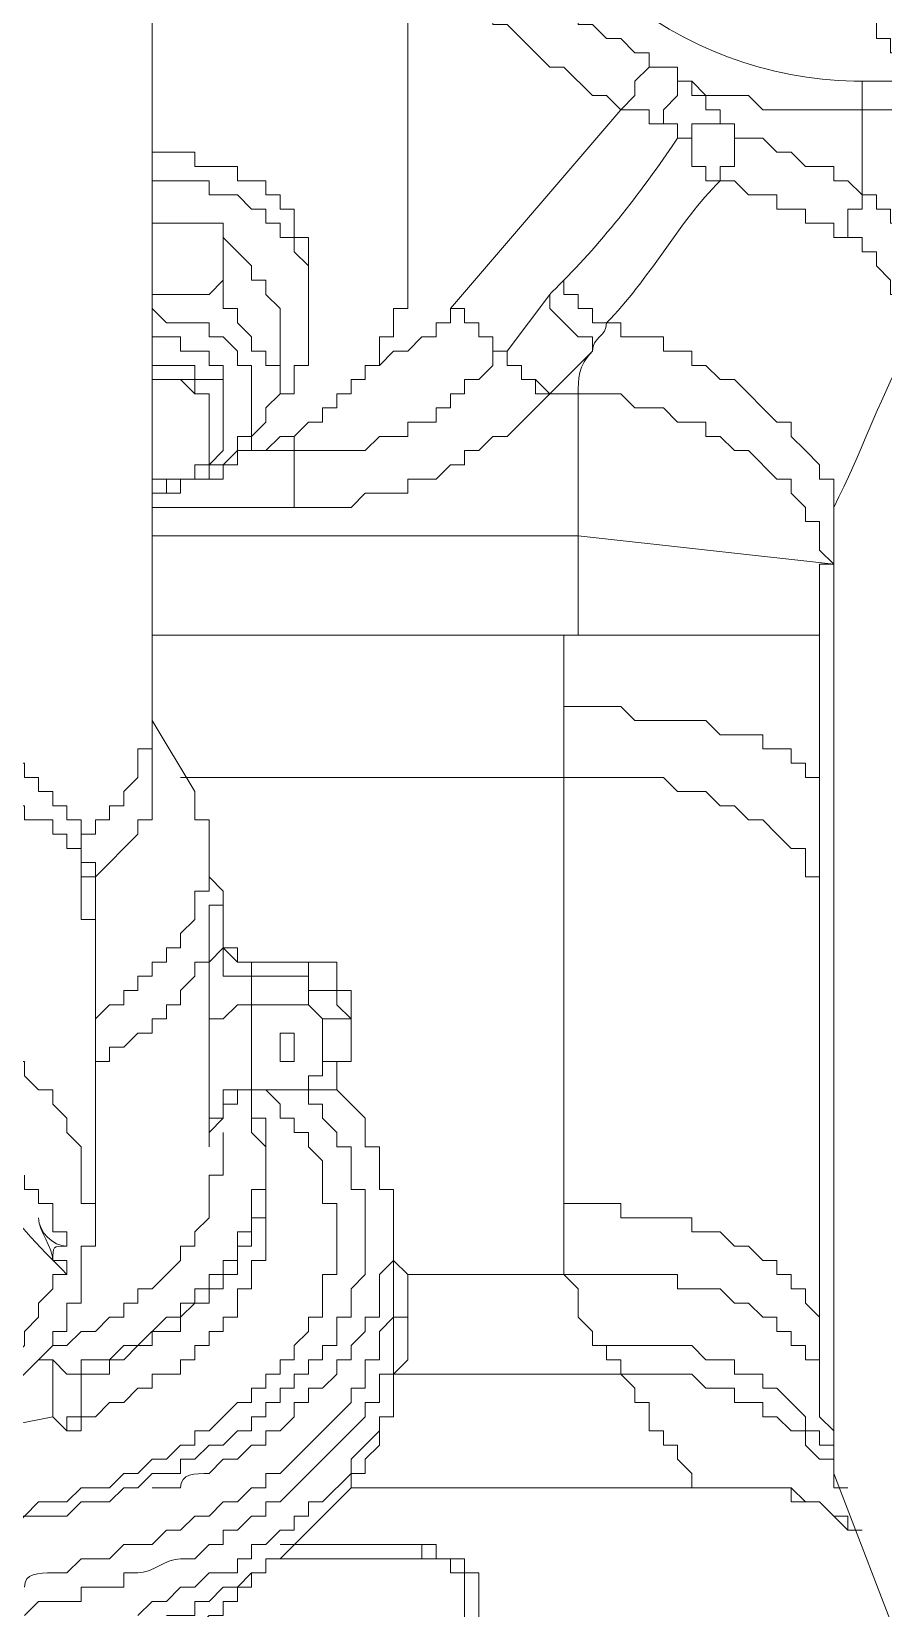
# Model space of a CAD drawing. Header units: millimetres. Extents: x 25083 to 52777, y 24772 to 45779.
# Drawn here: x 49672.56 to 49694.84, y 36194.12 to 36235.34 of the extents above; entities that cross this region are included whole.
import ezdxf

# ---------------------------------------------------------------- set-up
doc = ezdxf.new("R2010")
doc.units = ezdxf.units.MM

# ---------------------------------------------------------------- blocks, each defined once
blk = doc.blocks.new('zw$D2F4')
at = {"color": 7, "lineweight": 5}
for points in [[(792.48, 365.789), (792.48, 349.077)], [(793.223, 360.59), (793.223, 359.847), (793.594, 359.476), (793.594, 358.733), (793.966, 358.733), (793.966, 358.361), (794.337, 357.99), (794.337, 357.619), (796.194, 355.762), (796.565, 355.391), (796.936, 355.391), (796.936, 355.019), (797.308, 355.019), (797.679, 354.648), (798.05, 354.648), (798.422, 354.276), (798.793, 354.276)], [(785.796, 359.104), (785.796, 336.823)], [(798.05, 352.791), (797.679, 353.162), (797.308, 353.162), (796.565, 353.905), (796.194, 353.905), (795.08, 355.019), (794.708, 355.019), (794.708, 355.391), (793.223, 356.876), (793.223, 357.247), (792.851, 357.619), (792.851, 357.99), (792.48, 358.361), (792.48, 358.733)], [(804.364, 356.133), (804.364, 355.391), (804.735, 355.391), (804.735, 354.648), (805.106, 354.648), (805.106, 354.276), (805.478, 354.276), (805.849, 354.276), (805.849, 353.905), (807.334, 353.905), (807.706, 353.534), (808.82, 353.534)], [(798.793, 354.276), (798.793, 353.905), (798.422, 353.534), (798.422, 353.162), (798.05, 352.791)], [(798.793, 354.276), (798.793, 353.905), (799.536, 353.905), (799.536, 353.534), (799.907, 353.534)], [(799.907, 353.534), (799.536, 353.534), (799.536, 353.162), (799.165, 352.791), (799.165, 352.42)], [(799.907, 353.534), (799.907, 353.162), (800.279, 353.162), (800.279, 352.791), (800.65, 352.791), (800.65, 352.42)], [(799.907, 353.534), (800.279, 353.162), (801.393, 353.162), (801.764, 352.791), (804.364, 352.791)], [(804.364, 350.563), (804.364, 353.534)], [(812.533, 353.534), (804.364, 353.534)], [(793.594, 347.592), (798.05, 352.791)], [(799.165, 352.42), (798.793, 352.42), (798.793, 352.791), (798.05, 352.791)], [(804.364, 352.791), (811.419, 352.791)], [(799.536, 352.048), (799.536, 352.42), (799.165, 352.42)], [(800.65, 352.42), (799.907, 352.42), (799.907, 352.048), (799.536, 352.048)], [(800.65, 350.934), (800.279, 350.934), (800.279, 351.306), (799.907, 351.306), (799.907, 352.048), (799.536, 352.048)], [(800.65, 352.42), (801.021, 352.42), (801.021, 352.048)], [(801.021, 352.048), (801.021, 351.306), (800.65, 351.306), (800.65, 350.934)], [(801.021, 352.048), (801.764, 352.048), (802.135, 351.677), (802.507, 351.677), (802.878, 351.306), (803.621, 351.306), (803.621, 350.934), (803.992, 350.934), (804.364, 350.563)], [(785.796, 351.677), (786.91, 351.677), (786.91, 351.306), (788.024, 351.306), (788.024, 350.934), (788.767, 350.934), (788.767, 350.563), (789.138, 350.563), (789.138, 350.192), (789.509, 350.192), (789.509, 349.449), (789.881, 349.449), (789.881, 347.963)], [(785.796, 350.934), (787.281, 350.934), (787.281, 350.563), (788.024, 350.563), (788.395, 350.192), (788.767, 350.192), (788.767, 349.82), (789.138, 349.82), (789.138, 349.449), (789.509, 349.449), (789.509, 349.077), (789.881, 348.706), (789.881, 347.592)], [(803.992, 349.449), (803.621, 349.449), (803.621, 349.82), (802.878, 349.82), (802.878, 350.192), (802.135, 350.192), (802.135, 350.563), (801.393, 350.563), (801.021, 350.934), (800.65, 350.934)], [(804.364, 350.563), (804.364, 350.192), (803.992, 350.192), (803.992, 349.449)], [(804.364, 350.563), (804.735, 350.563), (804.735, 350.192), (805.106, 350.192), (805.106, 349.82), (805.478, 349.82), (805.478, 349.449), (805.849, 349.449), (805.849, 348.706), (806.22, 348.706), (806.22, 348.335), (806.22, 347.592), (806.592, 347.592), (806.592, 346.849)], [(787.652, 349.82), (785.796, 349.82)], [(787.652, 349.82), (787.652, 348.335)], [(789.138, 347.221), (789.138, 347.592), (788.767, 347.963), (788.767, 348.335), (788.395, 348.335), (788.395, 348.706), (787.652, 349.449), (787.652, 349.82)], [(805.478, 346.478), (805.478, 347.963), (805.106, 347.963), (805.106, 348.335), (804.735, 348.706), (804.735, 349.077), (804.364, 349.077), (804.364, 349.449), (803.992, 349.449)], [(792.48, 349.077), (792.48, 347.592), (792.109, 347.592), (792.109, 346.849), (791.737, 346.849), (791.737, 346.107), (791.366, 346.107), (791.366, 345.735), (790.995, 345.735), (790.995, 345.364), (790.623, 345.364), (790.623, 344.993), (790.252, 344.993), (790.252, 344.621), (789.881, 344.621), (789.509, 344.25), (789.138, 344.25), (788.767, 343.878), (788.024, 343.878)], [(787.652, 348.335), (787.281, 347.963), (785.796, 347.963)], [(789.138, 345.735), (789.138, 346.107), (788.767, 346.107), (788.767, 346.478), (788.395, 346.478), (788.395, 346.849), (788.024, 347.221), (788.024, 347.592), (787.652, 347.592), (787.652, 347.963), (787.652, 348.335)], [(796.565, 348.335), (796.565, 347.963), (796.936, 347.963), (796.936, 347.592), (797.308, 347.592), (797.308, 347.221), (797.679, 347.221)], [(789.881, 347.592), (789.881, 347.963)], [(795.08, 346.478), (796.194, 347.963)], [(796.194, 347.963), (796.194, 347.592), (796.936, 346.849), (797.308, 346.849), (797.308, 346.478)], [(785.796, 342.764), (786.167, 342.764), (786.167, 343.136), (787.281, 343.136), (787.281, 343.507), (787.652, 343.507), (788.024, 343.878), (788.024, 344.25), (788.395, 344.25), (788.395, 346.107), (788.024, 346.107), (788.024, 346.478), (787.652, 346.849), (787.281, 346.849), (787.281, 347.221), (786.167, 347.221), (785.796, 347.592)], [(789.881, 347.592), (789.881, 346.107), (789.509, 346.107), (789.509, 345.735), (789.509, 345.364), (789.138, 345.364)], [(791.737, 346.107), (792.109, 346.478), (792.48, 346.478), (792.851, 346.849), (793.223, 346.849), (793.223, 347.221), (793.594, 347.221), (793.594, 347.592)], [(795.08, 346.478), (794.708, 346.478), (794.708, 346.849), (794.337, 346.849), (794.337, 347.221), (793.966, 347.221), (793.966, 347.592), (793.594, 347.592)], [(789.138, 347.221), (789.138, 345.735)], [(797.679, 347.221), (798.05, 347.221), (798.05, 346.849), (799.165, 346.849), (799.165, 346.478), (799.907, 346.478), (799.907, 346.107), (800.279, 346.107), (800.65, 345.735), (801.021, 345.735), (802.135, 344.621), (802.507, 344.621), (802.507, 344.25), (802.878, 343.878), (803.25, 343.507), (803.25, 343.136), (803.621, 343.136), (803.621, 342.393)], [(789.509, 343.878), (791.366, 343.878), (791.737, 344.25), (792.48, 344.25), (792.48, 344.621), (793.223, 344.621), (793.223, 344.993), (793.594, 344.993), (793.594, 345.364), (793.966, 345.364), (793.966, 345.735), (794.337, 345.735), (794.708, 346.107), (794.708, 346.478), (795.08, 346.478)], [(796.194, 345.364), (795.822, 345.735), (795.451, 345.735), (795.451, 346.107), (795.08, 346.107), (795.08, 346.478)], [(795.08, 346.478), (795.08, 346.107), (795.451, 346.107), (795.451, 345.735), (795.822, 345.735), (795.822, 345.364), (796.194, 345.364)], [(797.308, 346.478), (796.194, 345.364)], [(785.796, 346.107), (786.91, 346.107), (786.91, 345.735), (787.281, 345.735), (787.652, 345.735), (787.652, 344.621)], [(785.796, 345.735), (786.91, 345.735), (786.91, 345.364), (787.281, 345.364), (787.281, 344.993), (787.281, 344.25)], [(787.652, 343.136), (787.652, 343.507), (788.024, 343.507), (788.024, 343.878), (788.395, 343.878), (788.395, 344.25), (788.767, 344.621), (788.767, 344.993), (789.138, 345.364), (789.138, 345.735)], [(796.194, 345.364), (795.08, 344.25), (794.708, 344.25), (794.337, 343.878), (793.966, 343.878), (793.966, 343.507), (793.594, 343.507), (793.223, 343.136), (792.48, 343.136), (792.48, 342.764), (791.366, 342.764), (790.995, 342.393), (789.509, 342.393)], [(796.936, 345.364), (796.194, 345.364)], [(796.936, 345.364), (796.936, 341.65)], [(796.936, 345.364), (798.05, 345.364), (798.422, 344.993), (799.165, 344.993), (799.536, 344.621), (800.279, 344.621), (800.279, 344.25), (800.65, 344.25), (801.021, 343.878), (801.393, 343.878), (802.135, 343.136), (802.507, 343.136), (802.507, 342.764), (802.878, 342.393), (802.878, 342.022), (803.25, 342.022), (803.25, 341.279), (803.621, 340.908)], [(787.652, 344.621), (787.652, 343.878), (787.281, 343.507), (786.91, 343.507), (786.91, 343.136), (785.796, 343.136)], [(787.281, 344.25), (787.281, 343.507), (786.91, 343.507), (786.91, 343.136), (785.796, 343.136)], [(789.509, 344.25), (789.509, 342.393)], [(788.024, 343.878), (789.509, 343.878)], [(785.796, 342.764), (786.538, 342.764), (786.538, 343.136), (787.652, 343.136)], [(785.796, 342.393), (789.509, 342.393)], [(803.621, 317.141), (803.621, 342.393)], [(803.621, 342.393), (803.621, 340.908)], [(785.796, 341.65), (796.936, 341.65)], [(796.936, 341.65), (803.621, 340.908)], [(796.936, 339.051), (796.936, 341.65)], [(803.621, 340.908), (803.25, 340.908), (803.25, 339.051)], [(796.936, 339.051), (785.796, 339.051)], [(796.565, 337.194), (796.565, 339.051), (796.936, 339.051)], [(796.936, 339.051), (803.25, 339.051)], [(796.565, 337.194), (796.565, 324.196)], [(796.565, 337.194), (798.05, 337.194), (798.422, 336.823), (800.279, 336.823), (800.65, 336.451), (801.764, 336.451), (801.764, 336.08), (802.507, 336.08), (802.507, 335.709), (802.878, 335.709), (802.878, 335.337), (803.25, 335.337), (803.25, 334.966)], [(778.368, 336.823), (778.74, 336.823), (779.111, 336.451), (780.597, 336.451), (780.968, 336.08), (781.711, 336.08), (781.711, 335.709), (782.453, 335.709), (782.453, 335.337), (782.825, 335.337), (782.825, 334.966), (783.196, 334.966), (783.196, 334.594), (783.567, 334.594), (783.567, 334.223), (783.939, 334.223), (783.939, 333.852)], [(783.939, 333.852), (784.31, 333.852), (784.31, 334.223), (784.682, 334.223), (784.682, 334.594), (785.053, 334.594), (785.053, 334.966), (785.424, 335.337), (785.424, 336.08), (785.796, 336.08), (785.796, 336.823)], [(784.31, 332.738), (785.424, 333.852), (785.424, 334.223), (785.796, 334.223), (785.796, 334.966), (785.796, 336.823)], [(785.796, 336.823), (786.91, 334.966)], [(778.368, 335.337), (779.854, 335.337), (780.225, 334.966), (781.339, 334.966), (781.711, 334.594), (782.453, 334.594), (782.453, 334.223), (783.196, 334.223), (783.196, 333.852), (783.567, 333.852), (783.567, 333.48), (783.939, 333.48), (783.939, 333.109)], [(786.538, 335.337), (796.565, 335.337)], [(796.565, 335.337), (799.165, 335.337), (799.536, 334.966), (800.279, 334.966), (800.65, 334.594), (801.021, 334.594), (801.393, 334.223), (801.764, 334.223), (802.135, 333.852), (802.507, 333.48), (802.878, 333.48), (802.878, 332.738), (803.25, 332.738), (803.25, 331.624)], [(784.31, 329.024), (784.682, 329.395), (785.053, 329.395), (785.053, 329.767), (785.424, 329.767), (785.424, 330.138), (785.796, 330.138), (785.796, 330.51), (786.167, 330.51), (786.167, 330.881), (786.538, 330.881), (786.538, 331.252), (786.91, 331.624), (786.91, 331.995), (786.91, 332.366), (787.281, 332.366), (787.281, 334.223), (786.91, 334.223), (786.91, 334.966)], [(786.91, 334.966), (786.91, 334.223), (787.281, 334.223), (787.281, 332.738), (787.652, 332.366)], [(803.25, 320.483), (803.25, 334.966)], [(783.939, 333.852), (783.939, 333.109)], [(783.939, 333.48), (783.939, 333.852)], [(783.939, 333.48), (783.939, 333.109), (784.31, 333.109), (784.31, 332.738)], [(783.939, 332.738), (783.939, 333.109)], [(783.939, 332.738), (783.939, 331.624), (784.31, 331.624), (784.31, 330.881)], [(784.31, 332.738), (783.939, 332.738)], [(784.31, 332.738), (784.31, 329.024)], [(787.652, 332.366), (787.652, 331.995), (787.281, 331.995), (787.281, 330.51), (786.91, 330.51), (786.91, 330.138), (786.538, 329.767), (786.538, 329.395), (786.167, 329.395)], [(787.652, 332.366), (787.652, 331.252)], [(788.395, 330.51), (788.024, 330.51), (788.024, 330.881), (787.652, 330.881), (787.652, 331.252)], [(787.652, 331.252), (787.652, 330.881), (788.024, 330.51), (788.395, 330.51)], [(784.31, 330.881), (784.31, 323.825)], [(787.652, 330.881), (787.281, 330.51), (787.281, 328.653)], [(788.395, 330.138), (787.652, 330.138), (787.652, 330.51), (787.652, 330.881)], [(789.881, 330.51), (788.395, 330.51)], [(788.395, 330.51), (789.881, 330.51)], [(789.881, 329.395), (789.881, 330.51)], [(790.995, 329.767), (790.623, 329.767), (790.623, 330.51), (790.252, 330.51), (789.881, 330.51)], [(790.995, 329.767), (790.623, 329.767), (790.623, 330.51), (790.252, 330.51), (789.881, 330.51)], [(784.31, 323.825), (784.31, 324.196), (783.939, 324.196), (783.939, 325.682), (783.567, 326.053), (783.567, 326.425), (783.196, 326.796), (783.196, 327.167), (782.825, 327.167), (782.453, 327.539), (782.453, 327.91), (782.082, 327.91), (782.082, 328.281), (781.711, 328.281), (781.339, 328.653), (780.968, 328.653), (780.968, 329.024), (780.597, 329.024), (780.225, 329.395), (779.483, 329.395), (779.111, 329.767), (777.997, 329.767), (777.997, 330.138), (776.883, 330.138)], [(788.395, 330.138), (789.881, 330.138)], [(788.395, 329.395), (788.395, 330.138)], [(789.881, 330.138), (789.881, 329.767), (790.623, 329.767), (790.623, 329.395), (790.995, 329.024)], [(786.167, 329.395), (786.167, 329.024), (785.796, 329.024), (785.796, 328.653), (785.424, 328.653), (785.053, 328.281), (784.682, 328.281), (784.682, 327.91), (784.31, 327.91)], [(787.281, 328.653), (787.281, 329.024), (787.652, 329.024), (788.024, 329.395), (788.395, 329.395)], [(789.881, 329.395), (788.395, 329.395)], [(788.395, 329.395), (788.395, 327.167)], [(789.881, 329.395), (790.252, 329.024)], [(790.995, 329.767), (790.995, 327.91)], [(784.31, 328.281), (784.31, 329.024)], [(790.252, 327.91), (790.252, 329.024)], [(790.995, 329.024), (790.252, 329.024)], [(787.281, 325.682), (787.281, 328.653)], [(789.138, 328.653), (789.138, 328.281)], [(789.509, 328.281), (789.509, 328.653), (789.138, 328.653)], [(789.138, 327.91), (789.509, 327.91), (789.509, 328.281)], [(789.138, 328.281), (789.138, 327.91)], [(789.881, 327.167), (790.623, 327.167), (790.623, 327.539), (790.623, 327.91), (790.995, 327.91)], [(790.252, 327.91), (790.252, 327.539), (789.881, 327.539), (789.881, 327.167)], [(790.252, 327.91), (790.995, 327.91)], [(787.281, 317.141), (787.652, 317.512), (788.024, 317.512), (788.395, 317.883), (788.767, 317.883), (788.767, 318.255), (789.138, 318.255), (789.509, 318.626), (789.509, 318.997), (789.881, 318.997), (789.881, 319.369), (790.252, 319.369), (790.623, 319.74), (790.623, 320.111), (790.995, 320.111), (790.995, 320.483), (791.366, 320.854), (791.366, 321.226), (791.737, 321.226), (791.737, 321.968), (791.737, 322.34), (792.109, 322.711), (792.109, 324.568), (791.737, 324.568), (791.737, 325.682), (791.366, 325.682), (791.366, 326.425), (790.623, 327.167), (790.623, 327.539)], [(783.567, 319.74), (783.939, 319.74), (783.939, 320.111), (784.682, 320.111), (785.053, 320.483), (785.424, 320.483), (786.167, 321.226), (786.538, 321.226), (786.538, 321.597), (786.91, 321.597), (786.91, 321.968), (787.281, 321.968), (787.281, 322.34), (787.652, 322.34), (787.652, 322.711), (788.024, 322.711), (788.024, 323.082), (788.024, 323.454), (788.395, 323.454), (788.395, 324.568), (788.767, 324.568), (788.767, 325.682), (788.395, 326.053), (788.395, 327.167)], [(787.281, 326.053), (787.652, 326.425), (787.652, 326.796), (788.024, 326.796), (788.024, 327.167), (788.395, 327.167)], [(788.395, 327.167), (787.652, 327.167), (787.652, 326.425), (787.281, 326.425), (787.281, 325.682)], [(788.395, 327.167), (789.881, 327.167)], [(788.395, 327.167), (789.881, 327.167)], [(788.767, 325.31), (788.767, 326.425), (788.395, 326.425), (788.395, 327.167)], [(788.767, 327.167), (789.138, 326.796), (789.138, 326.425), (789.509, 326.425), (789.509, 326.053), (789.881, 326.053), (789.881, 325.682)], [(790.252, 320.111), (790.252, 320.483), (790.623, 320.483), (790.623, 321.226), (790.995, 321.226), (790.995, 321.968), (791.366, 322.34), (791.366, 324.196), (791.366, 324.568), (790.995, 324.568), (790.995, 325.682), (790.623, 325.682), (790.623, 326.053), (790.252, 326.425), (790.252, 326.796), (789.881, 326.796), (789.881, 327.167)], [(789.881, 325.682), (790.252, 325.31), (790.252, 324.196), (790.623, 324.196), (790.623, 322.34), (790.252, 322.34), (790.252, 321.226), (789.881, 321.226), (789.881, 320.854), (789.509, 320.483), (789.509, 320.111), (789.138, 320.111), (789.138, 319.74), (788.767, 319.74), (788.767, 319.369), (788.395, 319.369), (788.395, 318.997), (788.024, 318.997), (787.281, 318.255), (786.91, 318.255), (786.91, 317.883), (786.538, 317.883), (786.167, 317.512), (785.796, 317.512), (785.424, 317.141), (785.053, 317.141), (784.682, 316.769), (783.939, 316.769), (783.567, 316.398), (783.196, 316.398)], [(787.281, 325.682), (787.281, 326.053)], [(787.652, 326.053), (787.652, 325.31)], [(787.652, 325.31), (787.652, 324.939), (787.281, 324.939), (787.281, 323.825), (786.91, 323.454), (786.91, 323.082), (786.538, 323.082), (786.538, 322.711), (785.796, 321.968), (785.424, 321.968), (785.424, 321.597), (785.053, 321.597), (785.053, 321.226), (784.682, 321.226), (784.31, 320.854), (783.939, 320.854), (783.567, 320.483), (783.196, 320.483), (782.825, 320.111)], [(783.939, 319.74), (784.682, 319.74), (784.682, 320.111), (785.053, 320.111), (785.424, 320.483), (785.796, 320.483), (785.796, 320.854), (786.538, 320.854), (786.538, 321.226), (786.91, 321.597), (787.281, 321.597), (787.281, 321.968), (787.652, 321.968), (787.652, 322.34), (788.024, 322.34), (788.024, 322.711), (788.024, 323.082), (788.395, 323.082), (788.395, 323.825), (788.767, 323.825), (788.767, 325.31)], [(788.767, 324.196), (788.767, 325.31)], [(783.567, 323.454), (783.196, 323.454), (783.196, 324.196), (782.825, 324.196), (782.825, 324.568), (782.453, 324.568), (782.453, 324.939)], [(788.767, 324.196), (788.767, 322.711), (788.395, 322.711), (788.395, 321.968), (788.024, 321.968), (788.024, 321.226), (787.652, 321.226), (787.652, 320.854), (787.281, 320.854), (787.281, 320.483), (786.91, 320.483), (786.91, 320.111)], [(796.565, 322.34), (796.565, 324.196)], [(803.25, 320.483), (803.25, 321.226), (802.878, 321.597), (802.878, 321.968), (802.507, 321.968), (802.507, 322.34), (802.135, 322.34), (802.135, 322.711), (801.764, 322.711), (801.393, 323.082), (801.021, 323.082), (800.65, 323.454), (799.907, 323.454), (799.907, 323.825), (798.05, 323.825), (798.05, 324.196), (796.565, 324.196)], [(780.968, 318.626), (781.339, 318.626), (781.339, 318.997), (781.711, 318.997), (781.711, 319.369), (782.082, 319.369), (783.196, 320.483), (783.196, 320.854), (783.567, 320.854), (783.567, 321.597), (783.939, 321.597), (783.939, 323.082), (784.31, 323.082), (784.31, 323.825)], [(783.567, 323.454), (783.567, 323.082)], [(786.538, 314.912), (786.91, 314.912), (787.281, 315.284), (787.652, 315.284), (787.652, 315.655), (788.024, 315.655), (788.395, 316.027), (788.767, 316.027), (788.767, 316.398), (789.138, 316.398), (791.366, 318.626), (791.366, 318.997), (791.737, 318.997), (791.737, 319.369), (791.737, 319.74), (792.109, 319.74), (792.109, 321.226), (792.48, 321.226), (792.48, 322.34), (792.109, 322.711), (792.109, 323.454)], [(786.538, 315.655), (786.91, 316.027), (787.281, 316.027), (787.652, 316.398), (788.024, 316.398), (788.395, 316.769), (788.767, 316.769), (788.767, 317.141), (789.138, 317.141), (790.995, 318.997), (790.995, 319.369), (791.366, 319.369), (791.366, 319.74), (791.366, 320.111), (791.737, 320.111), (791.737, 320.854), (792.109, 321.226), (792.109, 323.454)], [(783.567, 322.711), (783.567, 322.34)], [(783.567, 322.34), (783.196, 322.34), (783.196, 321.968), (782.825, 321.597), (782.825, 321.226), (782.453, 320.854), (782.453, 320.483), (781.711, 319.74), (781.711, 319.369)], [(785.424, 313.427), (785.796, 313.798), (786.167, 313.798), (786.538, 314.17), (786.91, 314.17), (787.281, 314.541), (788.024, 314.541), (788.024, 314.912), (788.395, 314.912), (788.395, 315.284), (788.767, 315.284), (789.138, 315.655), (789.509, 315.655), (789.509, 316.027), (789.881, 316.027), (789.881, 316.398), (790.252, 316.398), (790.995, 317.141), (790.995, 317.512), (791.366, 317.883), (791.737, 318.255), (791.737, 318.626), (792.109, 318.626), (792.109, 319.74), (792.48, 320.111), (792.48, 321.968)], [(796.565, 322.34), (792.48, 322.34)], [(797.308, 320.483), (797.308, 320.854), (796.936, 321.226), (796.936, 321.968), (796.565, 322.34)], [(796.565, 322.34), (799.536, 322.34), (799.536, 321.968), (800.65, 321.968), (801.021, 321.597), (801.393, 321.597), (801.764, 321.226), (802.135, 321.226), (802.135, 320.854), (802.507, 320.854), (802.507, 320.483), (802.878, 320.483), (802.878, 320.111), (803.25, 320.111), (803.25, 319.369)], [(798.05, 319.74), (798.05, 320.111), (797.679, 320.111), (797.679, 320.483), (797.308, 320.483)], [(797.308, 320.483), (799.907, 320.483), (800.279, 320.111), (801.021, 320.111), (801.021, 319.74), (801.764, 319.74), (801.764, 319.369), (802.135, 319.369), (802.878, 318.626), (802.878, 318.255), (803.25, 318.255), (803.25, 317.883), (803.621, 317.883), (803.621, 317.141)], [(803.25, 320.483), (803.25, 319.369)], [(783.196, 320.111), (782.825, 320.111)], [(783.196, 318.626), (783.196, 320.111)], [(783.567, 319.74), (783.196, 320.111)], [(786.91, 320.111), (786.538, 320.111), (786.538, 319.74), (785.796, 319.74), (785.796, 319.369), (785.424, 319.369)], [(786.538, 317.141), (786.538, 317.512), (786.91, 317.512), (787.281, 317.883), (787.652, 317.883), (788.024, 318.255), (788.395, 318.255), (788.395, 318.626), (788.767, 318.626), (788.767, 318.997), (789.138, 318.997), (789.138, 319.369), (789.509, 319.369), (789.509, 319.74), (789.881, 319.74), (789.881, 320.111), (790.252, 320.111)], [(783.939, 319.74), (783.567, 319.74)], [(783.939, 318.626), (783.939, 319.74)], [(792.109, 319.74), (798.05, 319.74)], [(799.907, 316.769), (799.907, 317.141), (799.536, 317.512), (799.536, 317.883), (799.165, 317.883), (799.165, 318.255), (798.793, 318.255), (798.793, 318.997), (798.422, 318.997), (798.422, 319.369), (798.05, 319.74)], [(798.05, 319.74), (799.907, 319.74), (800.279, 319.369), (801.021, 319.369), (801.021, 318.997), (801.764, 318.997), (801.764, 318.626), (802.135, 318.626), (802.507, 318.255), (802.878, 318.255), (802.878, 317.883), (803.25, 317.512), (803.621, 317.512), (803.621, 316.769), (803.992, 316.769)], [(785.424, 319.369), (785.053, 318.997), (784.682, 318.997), (784.31, 318.626), (783.939, 318.626), (783.939, 318.255)], [(785.424, 319.369), (785.053, 318.997), (784.682, 318.997), (784.31, 318.626), (783.939, 318.626)], [(803.25, 319.369), (803.25, 318.626), (803.621, 318.255), (803.621, 317.141)], [(786.167, 313.427), (786.91, 313.427), (786.91, 313.798), (787.281, 313.798), (787.652, 314.17), (788.024, 314.17), (788.395, 314.541), (788.767, 314.541), (788.767, 314.912), (789.138, 314.912), (790.995, 316.769), (790.995, 317.141), (791.366, 317.141), (791.366, 317.512), (791.737, 317.883), (791.737, 318.626), (792.109, 318.626), (792.109, 318.997)], [(781.339, 318.255), (783.196, 318.626)], [(783.196, 318.626), (783.567, 318.255)], [(783.567, 318.255), (783.567, 318.626), (783.939, 318.626)], [(777.997, 315.284), (780.597, 315.284), (780.968, 315.655), (782.082, 315.655), (782.453, 316.027), (783.567, 316.027), (783.939, 316.398), (784.682, 316.398), (785.053, 316.769), (785.424, 316.769), (785.796, 317.141), (786.538, 317.141)], [(803.621, 317.141), (805.478, 312.313)], [(799.907, 316.769), (790.995, 316.769)], [(799.907, 316.769), (790.995, 316.769)], [(799.907, 316.769), (802.507, 316.769), (802.878, 316.398), (803.25, 316.398), (803.992, 315.655), (804.364, 315.655)], [(799.907, 316.769), (802.507, 316.769), (802.507, 316.398), (803.25, 316.398), (803.621, 316.027), (803.992, 316.027), (803.992, 315.655), (804.364, 315.655)], [(783.196, 316.398), (782.825, 316.398), (782.453, 316.027), (780.968, 316.027), (780.968, 315.655), (777.997, 315.655)], [(783.196, 314.541), (783.567, 314.541), (783.939, 314.912), (784.682, 314.912), (785.053, 315.284), (785.796, 315.284), (786.167, 315.655), (786.538, 315.655)], [(792.851, 315.284), (789.138, 315.284)], [(792.851, 314.912), (792.851, 315.284)], [(794.337, 313.798), (794.337, 314.541), (793.966, 314.541), (793.966, 314.912), (793.594, 314.912), (793.223, 314.912), (793.223, 315.284), (792.851, 315.284)], [(782.453, 313.427), (782.825, 313.798), (783.939, 313.798), (783.939, 314.17), (785.053, 314.17), (785.053, 314.541), (785.424, 314.541)], [(786.538, 312.684), (786.538, 313.056), (786.91, 313.056), (787.281, 313.427), (787.652, 313.427), (787.652, 313.798), (788.024, 313.798), (788.024, 314.17), (788.395, 314.17), (788.395, 314.541), (788.767, 314.541), (788.767, 314.912)], [(792.851, 314.912), (789.138, 314.912)], [(792.851, 314.912), (793.594, 314.912), (793.594, 314.541), (793.966, 314.541)], [(793.966, 307.857), (793.966, 314.541)], [(794.337, 313.798), (794.337, 314.541), (793.966, 314.541)], [(794.337, 313.798), (794.337, 307.857)]]:
    blk.add_lwpolyline(points, dxfattribs=at)
at = {"color": 7, "lineweight": 0}
for points in [[(787.652, 344.993), (787.652, 346.107), (787.281, 346.107), (787.281, 346.478), (786.538, 346.478), (786.538, 346.849), (785.796, 346.849)], [(785.796, 345.735), (786.538, 345.735), (786.91, 345.364), (787.281, 345.364), (787.281, 344.621)], [(787.281, 344.621), (787.281, 343.507), (786.91, 343.507), (786.91, 343.136), (785.796, 343.136)]]:
    blk.add_lwpolyline(points, dxfattribs=at)
at = {"color": 7, "lineweight": 5}
for points in [[(798.05, 355.762), (799.907, 354.276), (802.135, 353.534), (804.364, 353.534)], [(799.536, 352.048), (798.793, 350.934), (797.679, 349.449), (796.565, 348.335)], [(800.65, 352.42), (800.65, 352.42), (800.65, 352.42), (800.65, 352.42)], [(785.796, 351.677), (785.796, 351.677), (785.796, 351.677), (785.796, 351.677)], [(785.796, 350.934), (785.796, 350.934), (785.796, 350.934), (785.796, 350.934)], [(800.65, 350.934), (799.536, 349.82), (798.793, 348.335), (797.679, 347.221)], [(785.796, 349.82), (785.796, 349.82), (785.796, 349.82), (785.796, 349.82)], [(796.565, 348.335), (796.194, 347.963), (796.194, 347.963), (796.194, 347.963)], [(785.796, 347.963), (785.796, 347.963), (785.796, 347.963), (785.796, 347.963)], [(785.796, 347.592), (785.796, 347.592), (785.796, 347.592), (785.796, 347.592)], [(797.679, 347.221), (797.679, 346.849), (797.308, 346.849), (797.308, 346.478)], [(795.08, 346.478), (795.08, 346.478), (795.08, 346.478), (795.08, 346.478)], [(797.308, 346.478), (796.936, 346.107), (796.936, 345.735), (796.936, 345.364)], [(805.478, 346.478), (804.735, 344.993), (804.364, 343.878), (803.621, 342.393)], [(785.796, 346.107), (785.796, 346.107), (785.796, 346.107), (785.796, 346.107)], [(785.796, 345.735), (785.796, 345.735), (785.796, 345.735), (785.796, 345.735)], [(796.194, 345.364), (796.194, 345.364), (796.194, 345.364), (796.194, 345.364)], [(785.796, 343.136), (785.796, 343.136), (785.796, 343.136), (785.796, 343.136)], [(785.796, 343.136), (785.796, 343.136), (785.796, 343.136), (785.796, 343.136)], [(785.796, 342.764), (785.796, 342.764), (785.796, 342.764), (785.796, 342.764)], [(785.796, 342.764), (785.796, 342.764), (785.796, 342.764), (785.796, 342.764)], [(803.25, 339.051), (803.25, 338.308), (803.25, 337.937), (803.25, 337.194)], [(803.25, 337.194), (803.25, 336.451), (803.25, 335.709), (803.25, 334.966)], [(785.796, 336.823), (785.796, 336.823), (785.796, 336.823), (785.796, 336.823)], [(787.652, 330.881), (787.652, 330.881), (787.652, 330.881), (787.652, 331.252)], [(787.652, 331.252), (787.652, 331.252), (787.652, 331.252), (787.652, 331.252)], [(788.395, 330.138), (788.395, 330.138), (788.395, 330.51), (788.395, 330.51)], [(788.395, 327.167), (788.395, 327.167), (788.395, 327.167), (788.395, 327.167)], [(788.395, 327.167), (788.395, 327.167), (788.395, 327.167), (788.395, 327.167)], [(788.395, 327.167), (788.395, 327.167), (788.395, 327.167), (788.395, 327.167)], [(787.281, 325.682), (787.281, 325.682), (787.281, 325.682), (787.281, 326.053)], [(787.281, 326.053), (787.281, 326.053), (787.281, 326.053), (787.281, 326.053)], [(781.711, 324.568), (782.082, 323.825), (782.825, 323.082), (783.567, 322.34)], [(783.196, 322.711), (783.196, 323.082), (782.825, 323.454), (782.825, 323.825)], [(782.825, 323.825), (782.825, 323.454), (783.196, 323.082), (783.567, 323.082)], [(783.196, 322.711), (783.196, 323.082), (783.196, 323.082), (783.567, 323.082)], [(783.567, 322.711), (783.196, 322.711), (783.196, 322.711), (783.196, 322.711)], [(785.424, 319.369), (785.424, 319.369), (785.424, 319.369), (785.424, 319.369)], [(785.424, 319.369), (785.424, 319.369), (785.424, 319.369), (785.424, 319.369)], [(783.567, 318.255), (783.567, 318.255), (783.567, 318.255), (783.939, 318.255)], [(786.538, 316.769), (786.538, 317.141), (786.91, 317.141), (787.281, 317.141)], [(787.281, 317.141), (787.281, 317.141), (787.281, 317.141), (787.281, 317.141)], [(785.796, 316.769), (786.167, 316.769), (786.167, 316.769), (786.538, 316.769)], [(786.538, 316.769), (786.538, 316.769), (786.538, 316.769), (786.538, 316.769)], [(782.453, 314.17), (782.453, 314.541), (782.825, 314.541), (783.196, 314.541)], [(785.424, 314.541), (785.796, 314.541), (786.167, 314.912), (786.538, 314.912)]]:
    blk.add_open_spline(points, degree=3, dxfattribs=at)

msp = doc.modelspace()

# ---------------------------------------------------------------- block references
msp.add_blockref('zw$D2F4', (48889.923, 35880.503))

doc.saveas('drawing.dxf')
